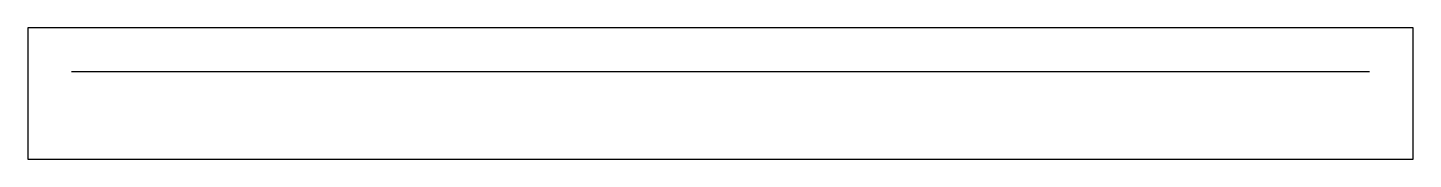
# Model space of a CAD drawing. Header units: millimetres. Extents: x 0 to 635, y 0 to 60.
import ezdxf

# ---------------------------------------------------------------- set-up
doc = ezdxf.new("R2010")
doc.units = ezdxf.units.MM
doc.layers.add('CUT_OUTER', color=1, linetype='Continuous')
doc.layers.add('GUIDE', color=3, linetype='Continuous')

msp = doc.modelspace()

# ---------------------------------------------------------------- linework, layer by layer
at = {"layer": 'CUT_OUTER'}
msp.add_lwpolyline([(0, 0), (635, 0), (635, 60), (0, 60)], close=True, dxfattribs=at)
at = {"layer": 'GUIDE'}
msp.add_lwpolyline([(20, 40), (615, 40)], dxfattribs=at)

doc.saveas('drawing.dxf')
